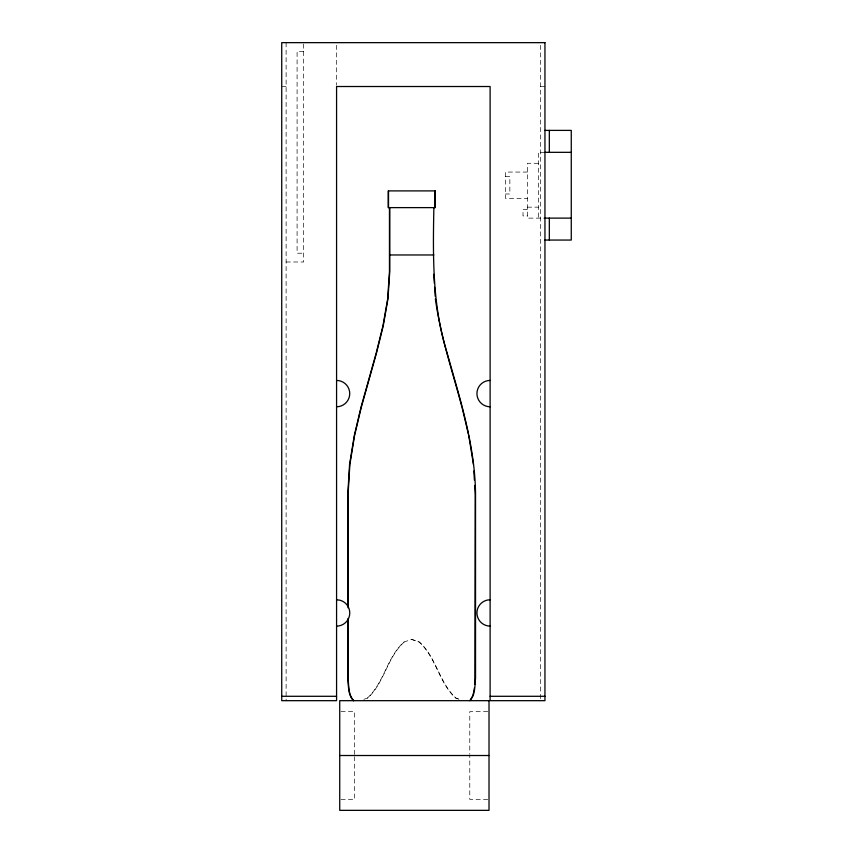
<?xml version="1.0" encoding="UTF-8"?>
<svg xmlns="http://www.w3.org/2000/svg" width="853" height="853" viewBox="0 0 853 853"><rect width="100%" height="100%" fill="white"/><g stroke="black" fill="none" stroke-linecap="round" stroke-linejoin="round"><path stroke-width="0.64" stroke-dasharray="4.26 3.2" d="M367.408 698.042C384.223 682.624 386.899 657.3 403.895 642.032L411.807 639.398L419.42 642.032C436.427 657.3 439.092 682.624 455.918 698.042L459.65 699.364M404.194 642.032C387.187 657.3 384.511 682.624 367.696 698.042L363.677 699.364M303.668 51.425L297.089 51.425L297.089 253.224L303.668 253.224M281.735 86.516L286.118 86.516M540.557 86.516L544.95 86.516M544.95 152.324L538.36 152.324L538.36 218.123M538.36 163.286L527.399 163.286L527.399 218.123L544.95 218.123M527.399 172.061L505.466 172.061L505.466 198.386L527.399 198.386M505.466 176.454L509.849 176.454L509.849 193.994L505.466 193.994M527.399 207.162L538.36 207.162M527.399 209.348L523.006 209.348L523.006 215.926L527.399 215.926M286.118 261.988L303.668 261.988L303.668 42.65M340.976 711.647L354.656 711.647L354.656 755.513M487.735 711.647L469.779 711.647L469.779 754.255M340.976 799.378L354.656 799.378L354.656 756.771M487.735 799.378L469.779 799.378L469.779 755.513M411.519 639.398L419.132 642.032C436.128 657.3 438.805 682.624 455.63 698.042L459.362 699.364M540.557 45.316L540.557 699.343M336.572 45.305L336.572 85.193M286.118 42.65L286.118 700.676"/><path stroke-width="1.28" d="M474.886 684.117L475.249 494.537L474.705 485.389M473.81 691.527L474.439 687.774M472.999 695.024L473.543 692.689M472.679 695.995L470.376 699.769M469.832 700.676C475.441 694.939 474.705 685.887 475.537 678.391L475.537 494.537C475.206 445.863 460.087 399.204 447.057 352.811C432.247 305.822 432.908 256.316 433.868 207.62M544.95 130.392L571.265 130.392L571.265 240.056L544.95 240.056M544.95 152.324L571.265 152.324M544.95 218.123L571.265 218.123M389.746 254.972L433.868 254.972M281.735 696.293L336.572 696.293M490.112 696.293L544.95 696.293M339.729 755.513L489.014 755.513M336.572 599.819L339.622 600.139A13.158 13.158 0 0 1 336.935 626.102L336.572 626.059M353.771 700.676C348.173 694.939 348.909 685.887 348.067 678.391L348.067 618.436M353.483 700.676C347.885 694.939 348.621 685.887 347.779 678.391L347.779 619.768M461.718 406.145C452.133 370.618 440.479 335.496 435.371 298.923M462.07 407.393L468.436 434.241M468.745 435.52L473.458 464.49M433.75 274.282L434.348 283.367M434.603 287.258L435.201 296.332M473.852 471.027L474.396 480.164M549.332 130.392L549.332 152.324M549.332 218.123L549.332 240.056M434.806 190.901L434.806 207.62M389.746 207.62L389.746 271.691L387.955 298.923L383.232 325.899L376.557 352.811L361.256 407.393L354.581 435.52L349.858 464.49L348.067 494.537L348.067 607.784M389.458 207.62L389.458 271.691L387.667 298.923L382.944 325.899L376.269 352.811L360.968 407.393L354.294 435.52L349.57 464.49L347.779 494.537L347.779 606.451M388.52 190.901L388.52 207.62M336.572 380.438A13.158 13.158 0 0 1 349.73 393.596A13.158 13.158 0 0 1 336.572 406.764M490.112 626.102A13.158 13.158 0 0 1 476.944 612.944A13.158 13.158 0 0 1 490.112 599.776M490.112 406.764A13.158 13.158 0 0 1 476.944 393.596A13.158 13.158 0 0 1 490.112 380.438M544.95 42.65L281.735 42.65L281.735 700.676L336.572 700.676L336.572 86.516L490.112 86.516L490.112 700.676L544.95 700.676L544.95 42.65M435.094 190.901L388.232 190.901L388.232 207.62L435.094 207.62L435.094 190.901M489.014 700.676L339.729 700.676L339.729 810.35L489.014 810.35L489.014 700.676"/></g></svg>
